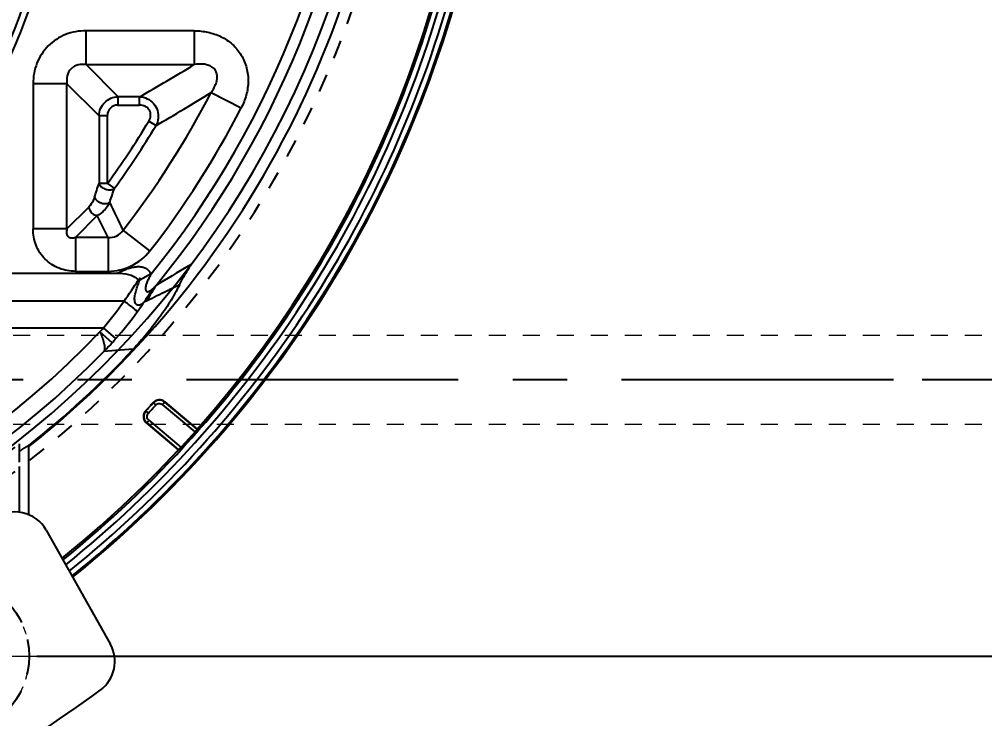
# Model space of a CAD drawing. Header units: millimetres. Extents: x 2141 to 4292, y -4498 to 2648.
# Drawn here: x 3480.3 to 3566.8, y -313.6 to -250.9 of the extents above; entities that cross this region are included whole.
import ezdxf

# ---------------------------------------------------------------- set-up
doc = ezdxf.new("R2010")
doc.units = ezdxf.units.MM
doc.header["$LTSCALE"] = 16.335
doc.header["$PDMODE"] = 3
doc.header["$PDSIZE"] = 0.3125
doc.linetypes.add('CENTER', pattern=[0.6, 0.375, -0.075, 0.075, -0.075])
doc.linetypes.add('HIDDEN', pattern=[0.2, 0.1, -0.1])
doc.layers.get('0').update_dxf_attribs({"linetype": 'CONTINUOUS'})
doc.layers.get('Defpoints').update_dxf_attribs({"linetype": 'CONTINUOUS'})
doc.layers.add('21', color=7, linetype='CONTINUOUS')
doc.layers.add('cool', color=153, linetype='HIDDEN', lineweight=9)
doc.layers.add('screw', color=33, linetype='CONTINUOUS', lineweight=13)
doc.styles.get("Standard").update_dxf_attribs({"font": 'txt', "width": 0.8})
doc.styles.add('TXT', font='txt.shx', dxfattribs={"bigfont": 'gbcbig.shx'})
doc.dimstyles.get("Standard").update_dxf_attribs({"dimtxt": 0.15625, "dimasz": 0.1875, "dimexe": 0.125, "dimexo": 0.0625, "dimtad": 0, "dimtih": 1, "dimtoh": 1, "dimdsep": 46, "dimtxsty": 'Standard', "dimcen": 0.09, "dimadec": 0, "dimazin": 0, "dimtp": 0.01, "dimtm": 0.01, "dimtfac": 1, "dimtofl": 0, "dimtmove": 0, "dimatfit": 3, "dimfxl": 0, "dimtolj": 1, "dimarcsym": 0})

# ---------------------------------------------------------------- blocks, each defined once
blk = doc.blocks.new('screw_m8_i')
at = {"layer": 'screw', "color": 1, "linetype": 'CENTER', "ltscale": 0.435384}
for p, q in [((0, -7.7), (0, 7.7)), ((-7.7, 0), (7.7, 0))]:
    blk.add_line(p, q, dxfattribs=at)
at = {"layer": 'screw', "color": 8, "linetype": 'HIDDEN', "ltscale": 0.435384}
blk.add_circle((0, 0), 7, dxfattribs=at)
at = {"layer": 'screw'}
blk.add_circle((0, 0), 4.5, dxfattribs=at)
at = {"layer": 'screw', "color": 6, "style": 'TXT'}
blk.add_text('M8', height=2.1, dxfattribs=at).set_placement((-1.82, -2.8))
blk = doc.blocks.new('*D53')
at = {"color": 4, "lineweight": -2}
blk.add_line((3561.235, -283.18), (3589.582, -283.18), dxfattribs=at)
at = {"layer": 'Defpoints', "color": 0}
for p in [(3421.161, -226.18), (3561.235, -283.18), (3589.582, -283.18)]:
    blk.add_point(p, dxfattribs=at)
at = {"color": 6, "insert": (3596.915, -283.18), "char_height": 5, "attachment_point": 5}
blk.add_mtext('\\A1;57.00', dxfattribs=at)
blk = doc.blocks.new('*D54')
at = {"color": 4, "lineweight": -2}
blk.add_line((3481.854, -307.968), (3589.582, -307.968), dxfattribs=at)
at = {"layer": 'Defpoints', "color": 0}
for p in [(3421.161, -226.18), (3481.854, -307.968), (3589.582, -307.968)]:
    blk.add_point(p, dxfattribs=at)
at = {"color": 6, "insert": (3596.915, -307.968), "char_height": 5, "attachment_point": 5}
blk.add_mtext('\\A1;81.79', dxfattribs=at)
blk = doc.blocks.new('*D55')
at = {"color": 4, "lineweight": -2}
blk.add_line((3516.556, -324.18), (3589.582, -324.18), dxfattribs=at)
at = {"layer": 'Defpoints', "color": 0}
for p in [(3421.161, -226.18), (3516.556, -324.18), (3589.582, -324.18)]:
    blk.add_point(p, dxfattribs=at)
at = {"color": 6, "insert": (3596.915, -324.18), "char_height": 5, "attachment_point": 5}
blk.add_mtext('\\A1;98.00', dxfattribs=at)
blk = doc.blocks.new('*D56')
at = {"color": 4, "lineweight": -2}
blk.add_line((3547.495, -344.18), (3589.582, -344.18), dxfattribs=at)
at = {"layer": 'Defpoints', "color": 0}
for p in [(3421.161, -226.18), (3547.495, -344.18), (3589.582, -344.18)]:
    blk.add_point(p, dxfattribs=at)
at = {"color": 6, "insert": (3597.582, -344.18), "char_height": 5, "attachment_point": 5}
blk.add_mtext('\\A1;118.00', dxfattribs=at)
blk = doc.blocks.new('*D59')
at = {"color": 4, "lineweight": -2}
blk.add_line((3549.662, -339.842), (3549.662, -389.677), dxfattribs=at)
at = {"layer": 'Defpoints', "color": 0}
for p in [(3421.161, -226.18), (3549.662, -339.842), (3549.662, -389.677)]:
    blk.add_point(p, dxfattribs=at)
at = {"color": 6, "insert": (3549.662, -398.677), "char_height": 5, "attachment_point": 5, "rotation": 90}
blk.add_mtext('\\A1;128.50', dxfattribs=at)

msp = doc.modelspace()

# ---------------------------------------------------------------- linework, layer by layer
at = {"layer": '21', "color": 7, "linetype": 'Continuous'}
for p, q in [((3495.949, -251.899), (3486.253, -251.899)), ((3486.253, -254.94), (3486.253, -251.899)), ((3495.949, -251.899), (3495.949, -254.94)), ((3486.253, -254.94), (3495.949, -254.94)), ((3486.253, -254.94), (3489.126, -257.813)), ((3484.543, -256.651), (3481.502, -256.65)), ((3481.502, -256.65), (3481.502, -269.673)), ((3487.416, -259.523), (3484.543, -256.65)), ((3484.543, -269.673), (3484.543, -256.65)), ((3491.062, -257.813), (3489.126, -257.813)), ((3489.126, -258.573), (3489.126, -257.813)), ((3491.062, -258.573), (3491.062, -257.813)), ((3497.47, -257.434), (3500.172, -258.828)), ((3489.082, -258.573), (3491.062, -258.573)), ((3488.176, -259.523), (3487.416, -259.523)), ((3487.416, -259.523), (3487.416, -265.6)), ((3488.176, -265.6), (3488.176, -259.479)), ((3491.876, -260.012), (3492.528, -260.404)), ((3488.176, -265.6), (3487.416, -265.6)), ((3488.176, -265.6), (3488.791, -266.048)), ((3484.543, -269.673), (3486.505, -267.711)), ((3487.265, -268.471), (3485.303, -270.433)), ((3488.232, -270.433), (3487.265, -268.471)), ((3484.543, -269.673), (3481.502, -269.673)), ((3491.981, -271.641), (3489.581, -269.773)), ((3488.232, -270.433), (3485.303, -270.433)), ((3485.303, -270.433), (3485.303, -273.474)), ((3488.232, -270.433), (3488.232, -273.474)), ((3485.303, -273.474), (3488.232, -273.474)), ((3495.402, -273.008), (3495.716, -272.822)), ((3478.419, -273.644), (3489.055, -273.644)), ((3492.09, -273.708), (3491.068, -274.273)), ((3489.664, -276.136), (3478.419, -276.136)), ((3478.937, -278.53), (3487.833, -278.53)), ((3488.932, -279.498), (3487.833, -278.53)), ((3488.587, -279.884), (3487.504, -278.897)), ((3488.934, -280.58), (3487.851, -280.669)), ((3492.274, -285.233), (3492.276, -285.261)), ((3492.276, -285.261), (3492.498, -285.461)), ((3493.119, -285.418), (3493.311, -285.189)), ((3496.034, -287.864), (3493.119, -285.418)), ((3493.309, -285.161), (3496.226, -287.608)), ((3493.311, -285.189), (3493.309, -285.161)), ((3496.222, -287.631), (3493.311, -285.189)), ((3491.622, -285.98), (3491.593, -285.981)), ((3491.842, -286.182), (3491.622, -285.98)), ((3491.663, -287.059), (3491.692, -287.058)), ((3494.537, -289.471), (3491.663, -287.059)), ((3491.692, -287.058), (3491.884, -286.829)), ((3491.692, -287.058), (3494.559, -289.464)), ((3491.884, -286.829), (3494.774, -289.253)), ((3496.222, -287.631), (3496.226, -287.608)), ((3481.138, -295.295), (3481.138, -289.179)), ((3494.537, -289.471), (3494.559, -289.464)), ((3480.27, -290.96), (3480.27, -295.067)), ((3482.685, -296.676), (3488.423, -306.873))]:
    msp.add_line(p, q, dxfattribs=at)
at = {"layer": '21', "color": 8, "linetype": 'HIDDEN'}
for p, q in [((3490.489, -280.453), (3488.934, -280.58)), ((3480.27, -288.94), (3480.27, -290.96))]:
    msp.add_line(p, q, dxfattribs=at)
at = {"layer": '21', "color": 1, "linetype": 'CENTER', "ltscale": 3.980655}
msp.add_line((3261.161, -283.18), (3581.161, -283.18), dxfattribs=at)
at = {"layer": '21', "color": 8, "linetype": 'HIDDEN'}
msp.add_circle((3474.154, -307.968), 7, dxfattribs=at)
for centre, radius, start, end in [((3427.165, -221.18), 87.821, 218.45894, 155.70987), ((3580.224, -451.326), 196.282, 115.85391, 116.22514), ((3427.165, -221.18), 86.091, 271.89285, 308.08637)]:
    msp.add_arc(centre, radius, start, end, dxfattribs=at)
at = {"layer": '21', "color": 7, "linetype": 'Continuous'}
for centre, radius, start, end in [((3421.135, -221.18), 100.256, 318.50266, 41.49734), ((3427.165, -221.18), 85.811, 270.6696, 358.87114), ((3427.165, -221.18), 86.815, 308.43992, 358.86884), ((3427.165, -221.18), 83.513, 321.02501, 357.24672), ((3427.165, -221.18), 84.503, 320.67397, 357.24566), ((3438.22, -235.25), 44.794, 270, 0), ((3438.22, -235.25), 43.789, 270, 0), ((3438.22, -235.25), 43.61, 270, 0), ((3421.135, -221.18), 102.168, 308.72736, 351.2315), ((3438.22, -235.25), 45.389, 334.36555, 344.64899), ((3421.135, -221.18), 100.421, 308.8997, 344.94035), ((3421.135, -221.18), 100.92, 308.84423, 344.94035), ((3421.135, -221.18), 101.558, 308.78417, 345.03709), ((3421.135, -221.18), 102.057, 308.73249, 345.03709), ((3403.807, -103.781), 177.029, 299.53034, 301.36533), ((3427.165, -221.18), 79.102, 322.09775, 332.72078), ((3400.914, -102.341), 182.694, 300.09709, 301.90507), ((3427.165, -221.18), 82.142, 322.09776, 332.7208), ((3427.165, -221.18), 75.468, 323.94255, 329.03251), ((3427.165, -221.18), 76.229, 323.94255, 329.0325), ((3335.479, -216.146), 159.783, 341.50775, 341.97037), ((3336.891, -216.113), 159.897, 341.33608, 341.80257), ((3159.904, -427.379), 365.413, 25.55057, 25.98419), ((3626.272, -494.059), 256.886, 120.62711, 121.37377), ((3466.484, -259.07), 28.785, 323.63783, 328.19458), ((3504.362, -284.076), 15.089, 142.55283, 148.4979), ((3502.344, -281.233), 11.769, 146.47065, 154.25862), ((3564.941, -420.272), 161.671, 116.2296, 116.92114), ((3461.29, -256.326), 34.606, 320.08605, 325.07738), ((3466.322, -259.125), 30.414, 323.76229, 325.8644), ((3462.664, -256.454), 34.943, 318.73992, 323.77506), ((3466.483, -259.722), 28.453, 317.62987, 318.62136), ((3427.165, -221.18), 83.498, 272.49371, 316.27254), ((3466.426, -259.732), 29.954, 317.71817, 318.70848), ((3427.165, -221.18), 86.735, 308.48006, 316.89238), ((3463.881, -257.441), 33.378, 315.89965, 317.74711), ((3427.165, -221.18), 84.98, 272.49371, 315.5704), ((3421.135, -221.18), 95.726, 317.39477, 317.99994), ((3421.135, -221.18), 95.746, 317.4072, 317.98851), ((3421.135, -221.18), 96.045, 317.4072, 317.98849), ((3492.831, -285.764), 0.749, 50.17331, 137.8152), ((3492.176, -286.485), 0.75, 137.62434, 229.78257), ((3421.135, -221.18), 100.283, 317.24884, 318.3208), ((3478.449, -289.178), 2.688, 0.00578, 2.12508), ((3421.135, -221.18), 100.256, 308.90759, 317.06567), ((3479.896, -298.245), 3.2, 29.3628, 127.32513), ((3485.634, -308.442), 3.2, 306.46929, 29.3628), ((3421.135, -221.18), 111.711, 291.80711, 306.46929)]:
    msp.add_arc(centre, radius, start, end, dxfattribs=at)
for points, knots in [([(3486.253, -251.899), (3485.633, -251.911), (3484.377, -252.121), (3482.773, -253.171), (3481.726, -254.774), (3481.512, -256.03), (3481.502, -256.65)], [0, 0, 0, 0, 0.250133, 0.500024, 0.749898, 1, 1, 1, 1]), ([(3495.949, -251.899), (3496.362, -251.911), (3497.189, -251.988), (3498.374, -252.388), (3499.245, -252.967), (3499.822, -253.562), (3500.298, -254.24), (3500.703, -255.205), (3500.851, -256.449), (3500.659, -257.685), (3500.351, -258.456), (3500.172, -258.828)], [0, 0, 0, 0, 0.125039, 0.249932, 0.374977, 0.437549, 0.50013, 0.625154, 0.750018, 0.874999, 1, 1, 1, 1]), ([(3486.253, -254.94), (3486.021, -254.912), (3485.534, -254.9), (3484.854, -255.252), (3484.511, -255.93), (3484.509, -256.419), (3484.543, -256.65)], [0, 0, 0, 0, 0.245134, 0.499509, 0.755178, 1, 1, 1, 1]), ([(3497.876, -256.725), (3497.927, -256.596), (3498.008, -256.323), (3498.04, -255.888), (3497.899, -255.456), (3497.58, -255.133), (3497.179, -254.96), (3496.632, -254.865), (3496.217, -254.894), (3495.95, -254.94)], [0, 0, 0, 0, 0.123023, 0.24964, 0.380262, 0.511298, 0.638024, 0.760733, 1, 1, 1, 1]), ([(3497.47, -257.435), (3497.51, -257.38), (3497.668, -257.158), (3497.8, -256.916), (3497.876, -256.725)], [0, 0, 0, 0, 0.248178, 1, 1, 1, 1]), ([(3487.416, -259.524), (3487.425, -259.304), (3487.526, -258.863), (3487.906, -258.303), (3488.466, -257.924), (3488.907, -257.822), (3489.126, -257.813)], [0, 0, 0, 0, 0.249494, 0.500013, 0.750522, 1, 1, 1, 1]), ([(3491.061, -257.813), (3491.296, -257.828), (3491.767, -257.952), (3492.347, -258.397), (3492.702, -259.039), (3492.747, -259.529), (3492.721, -259.764)], [0, 0, 0, 0, 0.248048, 0.498431, 0.749843, 1, 1, 1, 1]), ([(3489.082, -258.566), (3488.85, -258.576), (3488.371, -258.768), (3488.179, -259.247), (3488.169, -259.478)], [0, 0, 0, 0, 0.500015, 1, 1, 1, 1]), ([(3491.886, -260.018), (3491.975, -259.868), (3492.095, -259.531), (3491.987, -259), (3491.587, -258.633), (3491.236, -258.563), (3491.062, -258.562)], [0, 0, 0, 0, 0.254227, 0.499997, 0.745759, 1, 1, 1, 1]), ([(3487.416, -265.6), (3487.442, -265.681), (3487.571, -265.883), (3487.903, -266.102), (3488.207, -266.169), (3488.361, -266.169)], [0, 0, 0, 0, 0.218038, 0.600507, 1, 1, 1, 1]), ([(3488.361, -266.169), (3488.402, -266.169), (3488.552, -266.16), (3488.703, -266.112), (3488.791, -266.048)], [0, 0, 0, 0, 0.274256, 1, 1, 1, 1]), ([(3487.012, -266.826), (3486.979, -266.923), (3486.855, -267.241), (3486.673, -267.541), (3486.505, -267.711)], [0, 0, 0, 0, 0.302088, 1, 1, 1, 1]), ([(3487.012, -266.826), (3487.096, -267.092), (3487.483, -267.35), (3487.855, -267.402), (3487.954, -267.402)], [0, 0, 0, 0, 0.737792, 1, 1, 1, 1]), ([(3488.379, -267.283), (3488.31, -267.424), (3488.03, -267.895), (3487.614, -268.295), (3487.265, -268.471)], [0, 0, 0, 0, 0.286421, 1, 1, 1, 1]), ([(3487.954, -267.402), (3487.994, -267.402), (3488.142, -267.393), (3488.291, -267.346), (3488.379, -267.283)], [0, 0, 0, 0, 0.266995, 1, 1, 1, 1]), ([(3486.505, -267.711), (3486.526, -267.911), (3486.719, -268.281), (3487.088, -268.452), (3487.265, -268.471)], [0, 0, 0, 0, 0.530513, 1, 1, 1, 1]), ([(3485.303, -273.474), (3484.806, -273.474), (3483.801, -273.293), (3482.517, -272.459), (3481.683, -271.174), (3481.502, -270.17), (3481.502, -269.673)], [0, 0, 0, 0, 0.250179, 0.500039, 0.749875, 1, 1, 1, 1]), ([(3484.543, -269.673), (3484.514, -269.778), (3484.486, -269.949), (3484.525, -270.182), (3484.625, -270.351), (3484.794, -270.452), (3485.027, -270.49), (3485.198, -270.462), (3485.303, -270.433)], [0, 0, 0, 0, 0.23344, 0.361081, 0.499977, 0.638913, 0.766556, 1, 1, 1, 1]), ([(3488.232, -270.433), (3488.491, -270.455), (3489.036, -270.369), (3489.44, -269.992), (3489.581, -269.773)], [0, 0, 0, 0, 0.499993, 1, 1, 1, 1]), ([(3488.232, -273.474), (3488.944, -273.463), (3490.385, -273.129), (3491.534, -272.197), (3491.981, -271.641)], [0, 0, 0, 0, 0.499999, 1, 1, 1, 1]), ([(3489.055, -273.644), (3489.306, -273.516), (3489.689, -273.334), (3490.224, -273.152), (3490.638, -273.057), (3491.064, -273.028), (3491.486, -273.117), (3491.852, -273.351), (3492.022, -273.585), (3492.09, -273.708)], [0, 0, 0, 0, 0.249668, 0.374561, 0.499467, 0.62469, 0.749743, 0.874859, 1, 1, 1, 1]), ([(3494.63, -274.69), (3494.711, -274.528), (3495.042, -273.888), (3495.414, -273.268), (3495.716, -272.822)], [0, 0, 0, 0, 0.251864, 1, 1, 1, 1]), ([(3489.055, -273.644), (3489.394, -273.644), (3489.909, -273.683), (3490.475, -273.882), (3490.767, -274.057), (3490.897, -274.172), (3490.947, -274.241)], [0, 0, 0, 0, 0.499719, 0.749774, 0.874972, 1, 1, 1, 1]), ([(3491.496, -276.192), (3491.417, -276.274), (3491.293, -276.387), (3491.105, -276.499), (3490.952, -276.528), (3490.795, -276.491), (3490.675, -276.355), (3490.622, -276.166), (3490.607, -275.956), (3490.619, -275.739), (3490.67, -275.451), (3490.763, -275.096), (3490.905, -274.68), (3491.012, -274.408), (3491.068, -274.273)], [0, 0, 0, 0, 0.109191, 0.160276, 0.207159, 0.254601, 0.308496, 0.371508, 0.439678, 0.509027, 0.579123, 0.719475, 0.859803, 1, 1, 1, 1]), ([(3491.068, -274.273), (3491.075, -274.257), (3491.087, -274.225), (3491.101, -274.186), (3491.11, -274.152), (3491.115, -274.129), (3491.121, -274.096), (3491.088, -274.097), (3491.068, -274.111), (3491.043, -274.135), (3491.002, -274.177), (3490.969, -274.215), (3490.947, -274.241)], [0, 0, 0, 0, 0.124661, 0.248897, 0.308532, 0.37967, 0.442087, 0.494361, 0.565803, 0.626746, 0.750709, 1, 1, 1, 1]), ([(3492.09, -273.708), (3492.033, -273.807), (3491.922, -274.007), (3491.771, -274.315), (3491.658, -274.577), (3491.599, -274.797), (3491.574, -274.961), (3491.578, -275.098), (3491.612, -275.195), (3491.657, -275.248), (3491.707, -275.291), (3491.774, -275.302), (3491.839, -275.286), (3491.927, -275.25), (3492.033, -275.189), (3492.155, -275.102), (3492.271, -275.006), (3492.346, -274.937), (3492.382, -274.902)], [0, 0, 0, 0, 0.135376, 0.270711, 0.405831, 0.472968, 0.539312, 0.602891, 0.632337, 0.659265, 0.684366, 0.708841, 0.735529, 0.763372, 0.821108, 0.880008, 0.939654, 1, 1, 1, 1]), ([(3494.63, -274.69), (3494.367, -275.219), (3493.786, -276.253), (3492.778, -277.721), (3491.677, -279.123), (3490.895, -280.019), (3490.489, -280.453)], [0, 0, 0, 0, 0.248729, 0.499201, 0.749574, 1, 1, 1, 1]), ([(3492.533, -274.732), (3492.496, -274.776), (3492.446, -274.833), (3492.395, -274.889), (3492.382, -274.902)], [0, 0, 0, 0, 0.756161, 1, 1, 1, 1]), ([(3491.742, -276.122), (3491.72, -276.133), (3491.642, -276.169), (3491.556, -276.196), (3491.496, -276.192)], [0, 0, 0, 0, 0.298233, 1, 1, 1, 1]), ([(3490.853, -277.104), (3490.812, -277.051), (3490.671, -276.926), (3490.41, -276.703), (3490.058, -276.43), (3489.799, -276.235), (3489.664, -276.136)], [0, 0, 0, 0, 0.13121, 0.36492, 0.674072, 1, 1, 1, 1]), ([(3487.504, -278.897), (3487.644, -279.229), (3487.831, -279.701), (3487.927, -280.308), (3487.895, -280.568), (3487.851, -280.669)], [0, 0, 0, 0, 0.587824, 0.819777, 1, 1, 1, 1]), ([(3493.309, -285.161), (3493.166, -285.041), (3492.771, -284.907), (3492.399, -285.095), (3492.274, -285.234)], [0, 0, 0, 0, 0.500001, 1, 1, 1, 1]), ([(3492.498, -285.461), (3492.575, -285.38), (3492.796, -285.263), (3493.032, -285.348), (3493.119, -285.418)], [0, 0, 0, 0, 0.499999, 1, 1, 1, 1]), ([(3491.593, -285.981), (3491.526, -286.055), (3491.419, -286.231), (3491.377, -286.537), (3491.458, -286.834), (3491.586, -286.995), (3491.663, -287.059)], [0, 0, 0, 0, 0.250009, 0.499998, 0.749987, 1, 1, 1, 1]), ([(3491.884, -286.829), (3491.84, -286.788), (3491.762, -286.693), (3491.711, -286.515), (3491.739, -286.332), (3491.803, -286.227), (3491.842, -286.182)], [0, 0, 0, 0, 0.249981, 0.499988, 0.750049, 1, 1, 1, 1]), ([(3496.034, -287.864), (3496.059, -287.837), (3496.103, -287.786), (3496.162, -287.717), (3496.198, -287.667), (3496.22, -287.641), (3496.222, -287.631)], [0, 0, 0, 0, 0.362977, 0.677405, 0.899161, 1, 1, 1, 1]), ([(3494.559, -289.464), (3494.569, -289.461), (3494.593, -289.436), (3494.64, -289.395), (3494.703, -289.329), (3494.749, -289.28), (3494.774, -289.253)], [0, 0, 0, 0, 0.102004, 0.324101, 0.637989, 1, 1, 1, 1])]:
    msp.add_open_spline(points, degree=3, knots=knots, dxfattribs=at)
msp.add_open_spline([(3492.721, -259.764), (3492.696, -259.986), (3492.629, -260.205), (3492.528, -260.403)], degree=3, dxfattribs=at)
at = {"layer": '21', "color": 8, "linetype": 'HIDDEN'}
msp.add_open_spline([(3480.27, -289.624), (3480.423, -289.505), (3480.647, -289.341), (3480.94, -289.165), (3481.074, -289.099), (3481.136, -289.079)], degree=3, knots=[0, 0, 0, 0, 0.564505, 0.810569, 1, 1, 1, 1], dxfattribs=at)
at = {"layer": 'cool', "ltscale": 0.932966}
for p, q in [((3275.491, -279.18), (3566.831, -279.18)), ((3275.491, -287.18), (3566.831, -287.18))]:
    msp.add_line(p, q, dxfattribs=at)

# ---------------------------------------------------------------- block references
at = {"layer": 'screw'}
msp.add_blockref('screw_m8_i', (3474.154, -307.968), dxfattribs=at)

# ---------------------------------------------------------------- dimensions: what is measured, and where the dimension line sits
for feature_location, offset, dtype, picture, middle in [((3561.235, -283.18), (28.346, 0), 0, '*D53', (3596.915, -283.18)), ((3481.854, -307.968), (107.728, 0), 0, '*D54', (3596.915, -307.968)), ((3516.556, -324.18), (73.026, 0), 0, '*D55', (3596.915, -324.18)), ((3547.495, -344.18), (42.087, 0), 0, '*D56', (3597.582, -344.18)), ((3549.662, -339.842), (0, -49.834), 1, '*D59', (3549.662, -398.677))]:
    dim = msp.add_ordinate_dim(feature_location=feature_location, offset=offset, dtype=dtype, origin=(3421.161, -226.18), dimstyle='Standard', override={"dimtxt": 5, "dimasz": 5, "dimexe": 0, "dimexo": 0, "dimgap": 0, "dimtih": 0, "dimtoh": 0, "dimzin": 0, "dimcen": 0, "dimclrd": 4, "dimclre": 4, "dimclrt": 6, "dimadec": 2, "dimtp": 0, "dimtm": 0, "dimtzin": 0})
    dim.commit()
    dim.dimension.update_dxf_attribs({"geometry": picture, "text_midpoint": middle})

doc.saveas('drawing.dxf')
